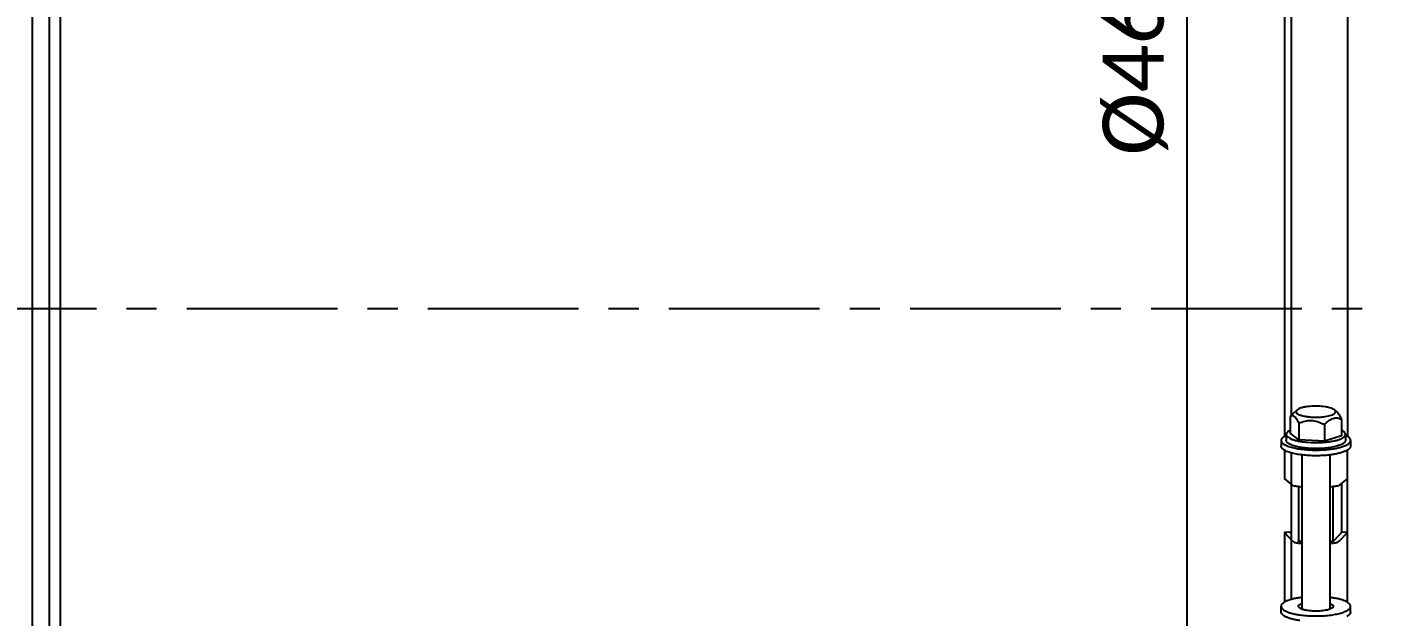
# Model space of a CAD drawing. Header units: millimetres. Extents: x 971 to 5173, y 8 to 3808.
# Drawn here: x 2277.8 to 2665.6, y 3287.7 to 3457.1 of the extents above; entities that cross this region are included whole.
import ezdxf

# ---------------------------------------------------------------- set-up
doc = ezdxf.new("R2010")
doc.units = ezdxf.units.MM
doc.header["$LTSCALE"] = 115.5
doc.header["$PDMODE"] = 3
doc.header["$PDSIZE"] = 8
doc.linetypes.add('CENTER', pattern=[0.6, 0.375, -0.075, 0.075, -0.075])
doc.layers.get('0').update_dxf_attribs({"linetype": 'CONTINUOUS'})
doc.layers.get('Defpoints').update_dxf_attribs({"linetype": 'CONTINUOUS'})
doc.styles.get("Standard").update_dxf_attribs({"font": 'calibri.ttf'})
doc.dimstyles.new('DIMSTYLE_4', dxfattribs={"dimtxt": 17.5, "dimasz": 17.5, "dimexe": 1.5, "dimexo": 1, "dimgap": 0.875, "dimtad": 1, "dimdec": 0, "dimdsep": 46, "dimtxsty": 'Standard', "dimblk": '_FILLED', "dimblk1": '_FILLED', "dimblk2": '_FILLED', "dimcen": 0.09, "dimazin": 2, "dimtp": 0.01, "dimtm": 0.01, "dimtfac": 1, "dimtdec": 0, "dimtofl": 0, "dimtmove": 0, "dimatfit": 3, "dimldrblk": '_FILLED', "dimfxl": 1, "dimtolj": 1, "dimarcsym": 0})

# ---------------------------------------------------------------- blocks, each defined once
blk = doc.blocks.new('_FILLED')
at = {"color": 0, "linetype": 'ByBlock'}
blk.add_solid([(0, 0), (-1, 0.214), (-1, -0.214)], dxfattribs=at)
blk = doc.blocks.new('*D44')
at = {"color": 0, "linetype": 'Continuous', "lineweight": -2}
for p, q in [((2639.79, 3611.64), (2609.72, 3611.64)), ((2611.22, 3594.14), (2611.22, 3161.15)), ((2620.29, 3143.65), (2609.72, 3143.65))]:
    blk.add_line(p, q, dxfattribs=at)
at = {"layer": 'Defpoints', "color": 0}
for p in [(2640.79, 3611.64), (2611.22, 3143.65), (2621.29, 3143.65)]:
    blk.add_point(p, dxfattribs=at)
at = {"color": 0, "linetype": 'ByBlock', "lineweight": -2, "xscale": 17.5, "yscale": 17.5, "zscale": 17.5}
for p, rotation in [((2611.22, 3611.64), 90), ((2611.22, 3143.65), 270)]:
    blk.add_blockref('_FILLED', p, dxfattribs=dict(at, rotation=rotation))
at = {"color": 0, "insert": (2587.01, 3449.95), "char_height": 17.5, "attachment_point": 2, "rotation": 90, "line_spacing_factor": 0.9}
blk.add_mtext('\\A1;%%c468', dxfattribs=at)

msp = doc.modelspace()

# ---------------------------------------------------------------- linework, layer by layer
at = {"color": 0, "linetype": 'Continuous'}
for p, q in [((2279.29077, 3611.64297), (2279.29077, 3143.64297)), ((2284.29077, 3143.63526), (2284.29077, 3611.65068)), ((2287.29077, 3611.65068), (2287.29077, 3143.64507)), ((2639.23946, 3613.63471), (2639.23946, 3339.42459)), ((2641.29077, 3345.52392), (2641.29077, 3611.64297)), ((2657.34207, 3613.63471), (2657.34207, 3339.41665)), ((2642.84004, 3346.96138), (2641.48994, 3345.72095)), ((2653.74149, 3346.96138), (2654.51903, 3346.247)), ((2641.48976, 3345.72156), (2640.91142, 3345.14716)), ((2640.91142, 3345.14716), (2640.91142, 3340.35843)), ((2643.39419, 3343.16864), (2643.39419, 3338.37992)), ((2655.67011, 3344.36909), (2655.67011, 3339.58036)), ((2639.79077, 3339.9694), (2639.79077, 3338.24095)), ((2643.39419, 3338.37992), (2640.91142, 3340.35843)), ((2650.77354, 3342.77961), (2650.77354, 3337.99088)), ((2655.67011, 3339.58036), (2650.77354, 3337.99088)), ((2656.79077, 3339.9694), (2656.79077, 3338.24095)), ((2638.29077, 3338.24095), (2638.29077, 3336.60854)), ((2639.23946, 3335.43284), (2639.23946, 3327.28988)), ((2650.77354, 3337.99088), (2643.39419, 3338.37992)), ((2657.34207, 3291.70232), (2657.34207, 3335.4249)), ((2658.29077, 3338.24095), (2658.29077, 3336.60854)), ((2641.29077, 3292.50434), (2641.29077, 3334.6233)), ((2644.29077, 3334.05502), (2644.29077, 3289.68283)), ((2652.29077, 3334.05649), (2652.29077, 3289.68017)), ((2641.54877, 3325.33866), (2639.23946, 3327.28988)), ((2657.34207, 3327.28988), (2655.03276, 3325.33866)), ((2643.29077, 3324.94764), (2643.29077, 3309.21597)), ((2644.06963, 3324.91973), (2644.29077, 3324.91973)), ((2652.29077, 3324.91973), (2652.5119, 3324.91973)), ((2653.29077, 3309.21548), (2653.29077, 3324.94764)), ((2655.79077, 3311.87396), (2655.79077, 3325.97912)), ((2640.79077, 3311.87396), (2639.23946, 3311.76461)), ((2641.29077, 3311.32124), (2640.79077, 3311.87396)), ((2655.79077, 3311.87396), (2653.48287, 3309.32269)), ((2657.34207, 3311.76461), (2655.79077, 3311.87396)), ((2639.23946, 3311.76461), (2641.54877, 3309.21178)), ((2639.23946, 3311.76461), (2639.23946, 3291.69447)), ((2644.06963, 3309.11033), (2644.29077, 3309.11033)), ((2644.29077, 3308.66368), (2644.06963, 3308.66368)), ((2652.29077, 3309.11033), (2652.5119, 3309.11033)), ((2652.5119, 3308.66368), (2652.29077, 3308.66368)), ((2655.03276, 3309.21178), (2657.34207, 3311.76461)), ((2638.29077, 3288.88431), (2638.29077, 3290.51673)), ((2658.29077, 3288.88431), (2658.29077, 3290.51673))]:
    msp.add_line(p, q, dxfattribs=at)
at = {"color": 0, "linetype": 'CENTER'}
msp.add_line((2713.53789, 3376.08306), (1969.94931, 3376.08306), dxfattribs=at)
at = {"color": 0, "linetype": 'Continuous'}
for centre, radius, start, end in [((2644.03865, 3330.34785), 14.13885, 61.5534388, 62.8398766), ((2644.06178, 3336.59207), 11.67234, 266.1965324, 270.0385212), ((2652.51975, 3336.59207), 11.67234, 269.9614788, 273.8034676), ((2644.06217, 3317.60115), 8.93747, 265.0276221, 270.0478537), ((2652.51936, 3317.60115), 8.93747, 269.9521463, 274.9723779), ((2649.05965, 3266.49247), 26.7784, 81.7301035, 83.0495887), ((2645.8711, 3285.47411), 4.53212, 110.5599598, 111.1701384), ((2645.87589, 3285.46194), 4.5452, 110.441413, 111.1550239), ((2650.70646, 3285.46372), 4.54325, 68.8685723, 69.5087687), ((2650.70854, 3285.46977), 4.53685, 68.8302792, 69.4768008)]:
    msp.add_arc(centre, radius, start, end, dxfattribs=at)
for points, knots in [([(2642.84025, 3346.96154), (2642.71997, 3346.8511), (2642.56012, 3346.63267), (2642.61784, 3346.30331), (2642.7723, 3346.08531), (2643.02089, 3345.88262), (2643.36142, 3345.6925), (2643.78945, 3345.51657), (2644.50778, 3345.29294), (2645.56741, 3345.08142), (2646.97126, 3344.93277), (2648.47015, 3344.89084), (2649.48777, 3344.93729), (2649.99257, 3344.9814)], [0, 0, 0, 0, 0.058230899, 0.084130116, 0.114179409, 0.151605142, 0.19773228, 0.252778829, 0.316364629, 0.465765253, 0.637154999, 0.819299629, 1, 1, 1, 1]), ([(2646.58896, 3348.01674), (2646.16769, 3347.97992), (2645.37986, 3347.88358), (2644.30794, 3347.6567), (2643.46438, 3347.37067), (2643.00253, 3347.11055), (2642.84025, 3346.96154)], [0, 0, 0, 0, 0.322005195, 0.60384597, 0.832240352, 1, 1, 1, 1]), ([(2653.7414, 3346.96143), (2653.61403, 3347.07843), (2653.27033, 3347.29147), (2652.64272, 3347.54049), (2651.85055, 3347.75349), (2650.56116, 3347.98566), (2648.78714, 3348.12109), (2647.32713, 3348.08124), (2646.58896, 3348.01674)], [0, 0, 0, 0, 0.070624857, 0.162851457, 0.275330191, 0.404893249, 0.697428529, 1, 1, 1, 1]), ([(2649.99257, 3344.9814), (2650.6448, 3345.0384), (2651.56551, 3345.16536), (2652.67305, 3345.46749), (2653.28897, 3345.71708), (2653.72798, 3345.99087), (2653.95601, 3346.27234), (2653.99736, 3346.50257), (2653.95259, 3346.73247), (2653.83322, 3346.87708), (2653.7414, 3346.96143)], [0, 0, 0, 0, 0.3920543, 0.553956706, 0.686645897, 0.788318365, 0.862502455, 0.893886455, 0.925342769, 1, 1, 1, 1]), ([(2640.91142, 3345.14716), (2641.08962, 3345.26394), (2641.40444, 3345.4035), (2641.85475, 3345.32631), (2642.18755, 3345.11926), (2642.50604, 3344.78041), (2642.94344, 3344.13536), (2643.21545, 3343.57066), (2643.39419, 3343.16864)], [0, 0, 0, 0, 0.1743371, 0.2618634, 0.363772075, 0.489294328, 0.640000177, 1, 1, 1, 1]), ([(2643.39419, 3343.16864), (2643.94719, 3343.40969), (2645.09616, 3343.8214), (2646.93911, 3344.03698), (2648.78773, 3343.70772), (2649.93679, 3343.21268), (2650.49274, 3342.92768)], [0, 0, 0, 0, 0.245490871, 0.493846729, 0.745761531, 1, 1, 1, 1]), ([(2650.77354, 3342.77961), (2651.14042, 3343.16886), (2651.87435, 3343.87095), (2652.95819, 3344.50467), (2653.84784, 3344.69902), (2654.68751, 3344.69954), (2655.29214, 3344.52472), (2655.67011, 3344.36909)], [0, 0, 0, 0, 0.289604932, 0.548325328, 0.665979711, 0.778691286, 1, 1, 1, 1]), ([(2655.67011, 3344.36909), (2655.50266, 3344.74572), (2655.18173, 3345.40746), (2654.75856, 3346.02709), (2654.51903, 3346.24693)], [0, 0, 0, 0, 0.559036988, 1, 1, 1, 1]), ([(2639.77988, 3339.70658), (2639.55906, 3339.60665), (2639.16729, 3339.40483), (2638.74327, 3339.09129), (2638.50486, 3338.82631), (2638.38251, 3338.63455), (2638.30774, 3338.43912), (2638.29077, 3338.30564), (2638.29078, 3338.24091)], [0, 0, 0, 0, 0.331775798, 0.601778647, 0.715778149, 0.817994126, 0.911390017, 1, 1, 1, 1]), ([(2640.09739, 3340.60097), (2640.00641, 3340.50899), (2639.88858, 3340.35928), (2639.80444, 3340.13341), (2639.79076, 3340.02297), (2639.79077, 3339.96936)], [0, 0, 0, 0, 0.540474066, 0.776010019, 1, 1, 1, 1]), ([(2639.79077, 3339.96936), (2639.79078, 3339.90442), (2639.81128, 3339.76908), (2639.90037, 3339.57333), (2640.04476, 3339.3829), (2640.32705, 3339.11945), (2640.82312, 3338.81518), (2641.57075, 3338.49985), (2642.49184, 3338.22059), (2643.56326, 3337.9851), (2644.75824, 3337.79988), (2645.59499, 3337.71558), (2646.02832, 3337.68217)], [0, 0, 0, 0, 0.027979177, 0.058019299, 0.091758432, 0.13028753, 0.223792029, 0.340453193, 0.479282723, 0.637840501, 0.812745419, 1, 1, 1, 1]), ([(2640.90556, 3341.14413), (2640.74552, 3341.06573), (2640.45995, 3340.90758), (2640.20108, 3340.70579), (2640.09739, 3340.60097)], [0, 0, 0, 0, 0.547254599, 1, 1, 1, 1]), ([(2646.02832, 3337.68217), (2647.12785, 3337.59742), (2648.77777, 3337.56573), (2650.93164, 3337.69829), (2652.43885, 3337.88128), (2653.78834, 3338.14054), (2654.78502, 3338.423), (2655.45931, 3338.68734), (2655.87161, 3338.88788), (2656.21224, 3339.09862), (2656.40391, 3339.25672), (2656.48414, 3339.33782)], [0, 0, 0, 0, 0.30712138, 0.45832534, 0.600785387, 0.729627955, 0.840723753, 0.888656065, 0.931173391, 0.968230239, 1, 1, 1, 1]), ([(2656.79076, 3339.96944), (2656.79075, 3340.0745), (2656.73196, 3340.30423), (2656.49779, 3340.61174), (2656.13477, 3340.90034), (2655.83831, 3341.0648), (2655.67153, 3341.1463)], [0, 0, 0, 0, 0.185620452, 0.403217223, 0.672048655, 1, 1, 1, 1]), ([(2656.48414, 3339.33782), (2656.57512, 3339.42981), (2656.69295, 3339.57951), (2656.7771, 3339.80539), (2656.79077, 3339.91582), (2656.79076, 3339.96944)], [0, 0, 0, 0, 0.540474066, 0.776010019, 1, 1, 1, 1]), ([(2657.71988, 3339.17066), (2657.59205, 3339.27169), (2657.29631, 3339.46637), (2656.98082, 3339.62529), (2656.808, 3339.7037)], [0, 0, 0, 0, 0.461934806, 1, 1, 1, 1]), ([(2658.29075, 3338.241), (2658.29075, 3338.32079), (2658.2643, 3338.48762), (2658.14979, 3338.72798), (2657.96475, 3338.96106), (2657.80778, 3339.1012), (2657.71988, 3339.17066)], [0, 0, 0, 0, 0.212491838, 0.441934274, 0.701643911, 1, 1, 1, 1]), ([(2638.29078, 3338.24091), (2638.29079, 3338.16112), (2638.31723, 3337.99429), (2638.43174, 3337.75392), (2638.61678, 3337.52085), (2638.77375, 3337.38071), (2638.86165, 3337.31124)], [0, 0, 0, 0, 0.212491838, 0.441934274, 0.701643911, 1, 1, 1, 1]), ([(2638.86165, 3335.67883), (2638.77375, 3335.7483), (2638.61677, 3335.88845), (2638.43172, 3336.12153), (2638.31722, 3336.36191), (2638.29078, 3336.52875), (2638.29078, 3336.60855)], [0, 0, 0, 0, 0.298347978, 0.55806781, 0.787510785, 1, 1, 1, 1]), ([(2638.86165, 3337.31124), (2638.97934, 3337.21823), (2639.24889, 3337.03821), (2639.90405, 3336.69842), (2640.92766, 3336.32694), (2642.36455, 3335.97077), (2644.02599, 3335.69669), (2645.84915, 3335.51579), (2647.76535, 3335.43566), (2649.70148, 3335.45958), (2650.98826, 3335.54636), (2651.6212, 3335.60877)], [0, 0, 0, 0, 0.034445862, 0.074176741, 0.169258032, 0.2835742, 0.413779155, 0.555571966, 0.704042418, 0.853950958, 1, 1, 1, 1]), ([(2651.6212, 3333.97635), (2650.98826, 3333.91394), (2649.70148, 3333.82716), (2647.76535, 3333.80324), (2645.84915, 3333.88337), (2644.02599, 3334.06427), (2642.36455, 3334.33835), (2640.92766, 3334.69452), (2639.90405, 3335.06601), (2639.24889, 3335.40579), (2638.97934, 3335.58581), (2638.86165, 3335.67883)], [0, 0, 0, 0, 0.14604904, 0.295957578, 0.444428029, 0.58622084, 0.716425795, 0.830741965, 0.925823257, 0.965554137, 1, 1, 1, 1]), ([(2646.02832, 3335.95373), (2645.59499, 3335.98713), (2644.75824, 3336.07144), (2643.56326, 3336.25666), (2642.49184, 3336.49215), (2641.57075, 3336.77141), (2640.82312, 3337.08673), (2640.32705, 3337.391), (2640.04476, 3337.65446), (2639.90037, 3337.84488), (2639.81128, 3338.04064), (2639.79078, 3338.17597), (2639.79077, 3338.24091)], [0, 0, 0, 0, 0.187254579, 0.362159496, 0.520717274, 0.659546804, 0.776207968, 0.869712469, 0.908241567, 0.9419807, 0.972020823, 1, 1, 1, 1]), ([(2656.79075, 3338.24097), (2656.79076, 3338.14829), (2656.74633, 3337.94866), (2656.56366, 3337.67377), (2656.27654, 3337.4132), (2655.88826, 3337.16553), (2655.40249, 3336.93198), (2654.82443, 3336.71514), (2654.16109, 3336.51775), (2653.1365, 3336.27536), (2651.70904, 3336.04647), (2649.87649, 3335.88908), (2647.96131, 3335.84957), (2646.66961, 3335.9043), (2646.02832, 3335.95373)], [0, 0, 0, 0, 0.024197182, 0.051764281, 0.084925351, 0.124759469, 0.171616367, 0.225412202, 0.285788004, 0.352194063, 0.500188292, 0.66273283, 0.832071122, 1, 1, 1, 1]), ([(2651.6212, 3335.60877), (2652.09121, 3335.65511), (2652.99548, 3335.76535), (2654.28224, 3335.99244), (2655.42881, 3336.27056), (2656.40971, 3336.59292), (2657.20313, 3336.95166), (2657.72712, 3337.29432), (2658.02396, 3337.58843), (2658.17595, 3337.80102), (2658.26939, 3338.01888), (2658.29076, 3338.16879), (2658.29075, 3338.241)], [0, 0, 0, 0, 0.188386115, 0.363190925, 0.520908792, 0.658637968, 0.774391254, 0.867590551, 0.906301608, 0.940479817, 0.971194935, 1, 1, 1, 1]), ([(2658.29075, 3336.60858), (2658.29076, 3336.53637), (2658.26939, 3336.38646), (2658.17595, 3336.1686), (2658.02396, 3335.95601), (2657.72712, 3335.6619), (2657.20313, 3335.31924), (2656.40971, 3334.96051), (2655.42881, 3334.63814), (2654.28224, 3334.36002), (2652.99548, 3334.13293), (2652.09121, 3334.02269), (2651.6212, 3333.97635)], [0, 0, 0, 0, 0.028805064, 0.059520182, 0.093698391, 0.132409447, 0.225608743, 0.341362028, 0.479091204, 0.636809071, 0.811613882, 1, 1, 1, 1]), ([(2643.28751, 3324.94543), (2642.91542, 3324.97043), (2642.33502, 3325.04866), (2641.72083, 3325.19328), (2641.54877, 3325.33866)], [0, 0, 0, 0, 0.623433533, 1, 1, 1, 1]), ([(2655.03276, 3325.33866), (2654.8607, 3325.19328), (2654.24651, 3325.04866), (2653.66611, 3324.97043), (2653.29402, 3324.94543)], [0, 0, 0, 0, 0.376566467, 1, 1, 1, 1]), ([(2641.54877, 3309.21178), (2641.70678, 3309.0371), (2642.32372, 3308.82592), (2642.9137, 3308.73016), (2643.28751, 3308.69731)], [0, 0, 0, 0, 0.385636804, 1, 1, 1, 1]), ([(2644.06963, 3309.11033), (2643.99563, 3309.11033), (2643.73291, 3309.11947), (2643.46677, 3309.15265), (2643.28804, 3309.21537)], [0, 0, 0, 0, 0.28092648, 1, 1, 1, 1]), ([(2653.29262, 3309.21507), (2653.241, 3309.19695), (2652.98593, 3309.12947), (2652.72042, 3309.11033), (2652.5119, 3309.11033)], [0, 0, 0, 0, 0.207835513, 1, 1, 1, 1]), ([(2653.29402, 3308.69731), (2653.66784, 3308.73016), (2654.25781, 3308.82592), (2654.87475, 3309.0371), (2655.03276, 3309.21178)], [0, 0, 0, 0, 0.614363196, 1, 1, 1, 1]), ([(2644.28148, 3293.07409), (2643.85347, 3293.02181), (2643.03282, 3292.90254), (2641.86917, 3292.66913), (2640.83847, 3292.39244), (2639.96083, 3292.07837), (2639.25332, 3291.7336), (2638.78844, 3291.4076), (2638.52628, 3291.1303), (2638.39185, 3290.92976), (2638.30954, 3290.7249), (2638.29077, 3290.58458), (2638.29077, 3290.51671)], [0, 0, 0, 0, 0.189160019, 0.363623164, 0.520361933, 0.656960055, 0.771875182, 0.864937027, 0.903947279, 0.938696847, 0.970227152, 1, 1, 1, 1]), ([(2658.29076, 3290.51665), (2658.29077, 3290.5805), (2658.2743, 3290.71204), (2658.17265, 3290.98135), (2657.90848, 3291.31247), (2657.43838, 3291.66501), (2656.80647, 3291.99629), (2656.02119, 3292.30086), (2655.09493, 3292.57404), (2654.04388, 3292.81045), (2653.30029, 3292.93585), (2652.91136, 3292.99242)], [0, 0, 0, 0, 0.030788669, 0.063197351, 0.137751351, 0.230883972, 0.345151737, 0.480741802, 0.636509006, 0.810455363, 1, 1, 1, 1]), ([(2643.67017, 3286.40863), (2643.28124, 3286.46519), (2642.53765, 3286.59059), (2641.4866, 3286.827), (2640.56034, 3287.10018), (2639.77506, 3287.40475), (2639.14315, 3287.73603), (2638.67305, 3288.08858), (2638.40888, 3288.4197), (2638.30723, 3288.68901), (2638.29076, 3288.82055), (2638.29077, 3288.88439)], [0, 0, 0, 0, 0.189544635, 0.36349099, 0.519258194, 0.654848259, 0.769116026, 0.862248648, 0.936802648, 0.969211331, 1, 1, 1, 1]), ([(2638.29077, 3290.51671), (2638.29077, 3290.45287), (2638.30727, 3290.32134), (2638.40891, 3290.05203), (2638.67313, 3289.72093), (2639.14323, 3289.3684), (2639.77514, 3289.03713), (2640.56041, 3288.73258), (2641.48666, 3288.4594), (2642.53768, 3288.22301), (2643.28125, 3288.09761), (2643.67017, 3288.04104)], [0, 0, 0, 0, 0.030788763, 0.063197232, 0.137753109, 0.230887638, 0.345156451, 0.480746654, 0.636512121, 0.810459409, 1, 1, 1, 1]), ([(2643.29077, 3290.51669), (2643.29076, 3290.5737), (2643.32878, 3290.73476), (2643.53027, 3290.96748), (2643.73502, 3291.09656), (2643.85652, 3291.16166)], [0, 0, 0, 0, 0.191417051, 0.537221993, 1, 1, 1, 1]), ([(2645.98047, 3289.27889), (2645.78602, 3289.30717), (2645.41424, 3289.36987), (2644.88874, 3289.48806), (2644.42562, 3289.62463), (2644.033, 3289.77697), (2643.71701, 3289.9424), (2643.48203, 3290.11922), (2643.32965, 3290.30836), (2643.29078, 3290.4516), (2643.29077, 3290.51669)], [0, 0, 0, 0, 0.189608928, 0.363642361, 0.519463712, 0.65511349, 0.769430161, 0.862605846, 0.937195024, 1, 1, 1, 1]), ([(2643.67017, 3288.04104), (2644.27395, 3287.95323), (2645.52063, 3287.81618), (2647.42563, 3287.718), (2649.36367, 3287.72362), (2651.26085, 3287.83278), (2653.04491, 3288.04099), (2654.64895, 3288.33961), (2656.01255, 3288.71617), (2656.81676, 3289.04336), (2657.15926, 3289.22687)], [0, 0, 0, 0, 0.13363575, 0.274486825, 0.417602658, 0.557913576, 0.690486717, 0.810775435, 0.914893254, 1, 1, 1, 1]), ([(2643.85652, 3291.16166), (2643.88869, 3291.1789), (2644.02942, 3291.25048), (2644.17549, 3291.31124), (2644.2892, 3291.35362)], [0, 0, 0, 0, 0.231217336, 1, 1, 1, 1]), ([(2652.72501, 3289.8718), (2652.55376, 3289.78004), (2652.15166, 3289.61645), (2651.46985, 3289.42819), (2650.66783, 3289.27883), (2649.45136, 3289.13709), (2647.87312, 3289.09296), (2646.60027, 3289.18874), (2645.98047, 3289.27889)], [0, 0, 0, 0, 0.085127789, 0.189268704, 0.309585172, 0.442188198, 0.725571049, 1, 1, 1, 1]), ([(2652.29689, 3291.35191), (2652.44253, 3291.29748), (2652.70053, 3291.18662), (2652.98435, 3291.00987), (2653.14562, 3290.85659), (2653.25051, 3290.71741), (2653.29075, 3290.59408), (2653.29076, 3290.51677)], [0, 0, 0, 0, 0.342273114, 0.616911013, 0.730303831, 0.829818482, 1, 1, 1, 1]), ([(2653.29076, 3290.51677), (2653.29077, 3290.45976), (2653.25275, 3290.2987), (2653.05126, 3290.06598), (2652.84651, 3289.9369), (2652.72501, 3289.8718)], [0, 0, 0, 0, 0.191417051, 0.537221993, 1, 1, 1, 1]), ([(2657.15926, 3289.22687), (2657.24787, 3289.27435), (2657.41504, 3289.37026), (2657.67653, 3289.54635), (2657.92287, 3289.7526), (2658.13113, 3289.99887), (2658.26061, 3290.25378), (2658.29075, 3290.43189), (2658.29076, 3290.51665)], [0, 0, 0, 0, 0.168192456, 0.322136354, 0.527031784, 0.703724437, 0.858184274, 1, 1, 1, 1]), ([(2658.29076, 3288.88424), (2658.29075, 3288.82808), (2658.27816, 3288.71311), (2658.17669, 3288.40674), (2657.91084, 3288.09635), (2657.52791, 3287.8053), (2657.28933, 3287.66414), (2657.15926, 3287.59445)], [0, 0, 0, 0, 0.094097509, 0.192077469, 0.537262511, 0.752724647, 1, 1, 1, 1])]:
    msp.add_open_spline(points, degree=3, knots=knots, dxfattribs=at)
for points in [[(2643.28804, 3309.21537), (2643.2202, 3309.23917), (2643.1483, 3309.26782), (2643.10007, 3309.32113)], [(2653.48287, 3309.32269), (2653.434, 3309.26866), (2653.36137, 3309.2392), (2653.29262, 3309.21507)]]:
    msp.add_open_spline(points, degree=3, dxfattribs=at)

# ---------------------------------------------------------------- dimensions: what is measured, and where the dimension line sits
dim = msp.add_linear_dim(base=(2611.21653, 3143.64947), p1=(2640.79077, 3611.64297), p2=(2621.29052, 3143.64947), angle=270, text='%%c<>', dimstyle='DIMSTYLE_4', dxfattribs=at)
dim.commit()
dim.dimension.update_dxf_attribs({"geometry": '*D44', "text_midpoint": (2611.21653, 3449.95263), "dimtype": 160})

doc.saveas('drawing.dxf')
